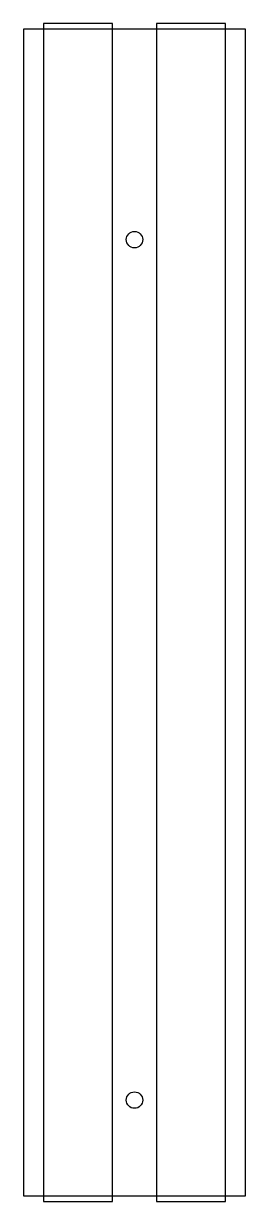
# Model space of a CAD drawing. Extents: x 0 to 116, y -3 to 613.
import ezdxf

# ---------------------------------------------------------------- set-up
doc = ezdxf.new("R2010")
doc.units = 0
doc.layers.get('0').update_dxf_attribs({"linetype": 'CONTINUOUS'})

msp = doc.modelspace()

# ---------------------------------------------------------------- linework, layer by layer
for points in [[(0, 0), (116, 0), (116, 610), (0, 610)], [(10.5, -3), (46.5, -3), (46.5, 613), (10.5, 613)], [(69.5, -3), (105.5, -3), (105.5, 613), (69.5, 613)]]:
    msp.add_lwpolyline(points, close=True)
for centre in [(58, 500), (58, 50)]:
    msp.add_circle(centre, 4.3)

doc.saveas('drawing.dxf')
